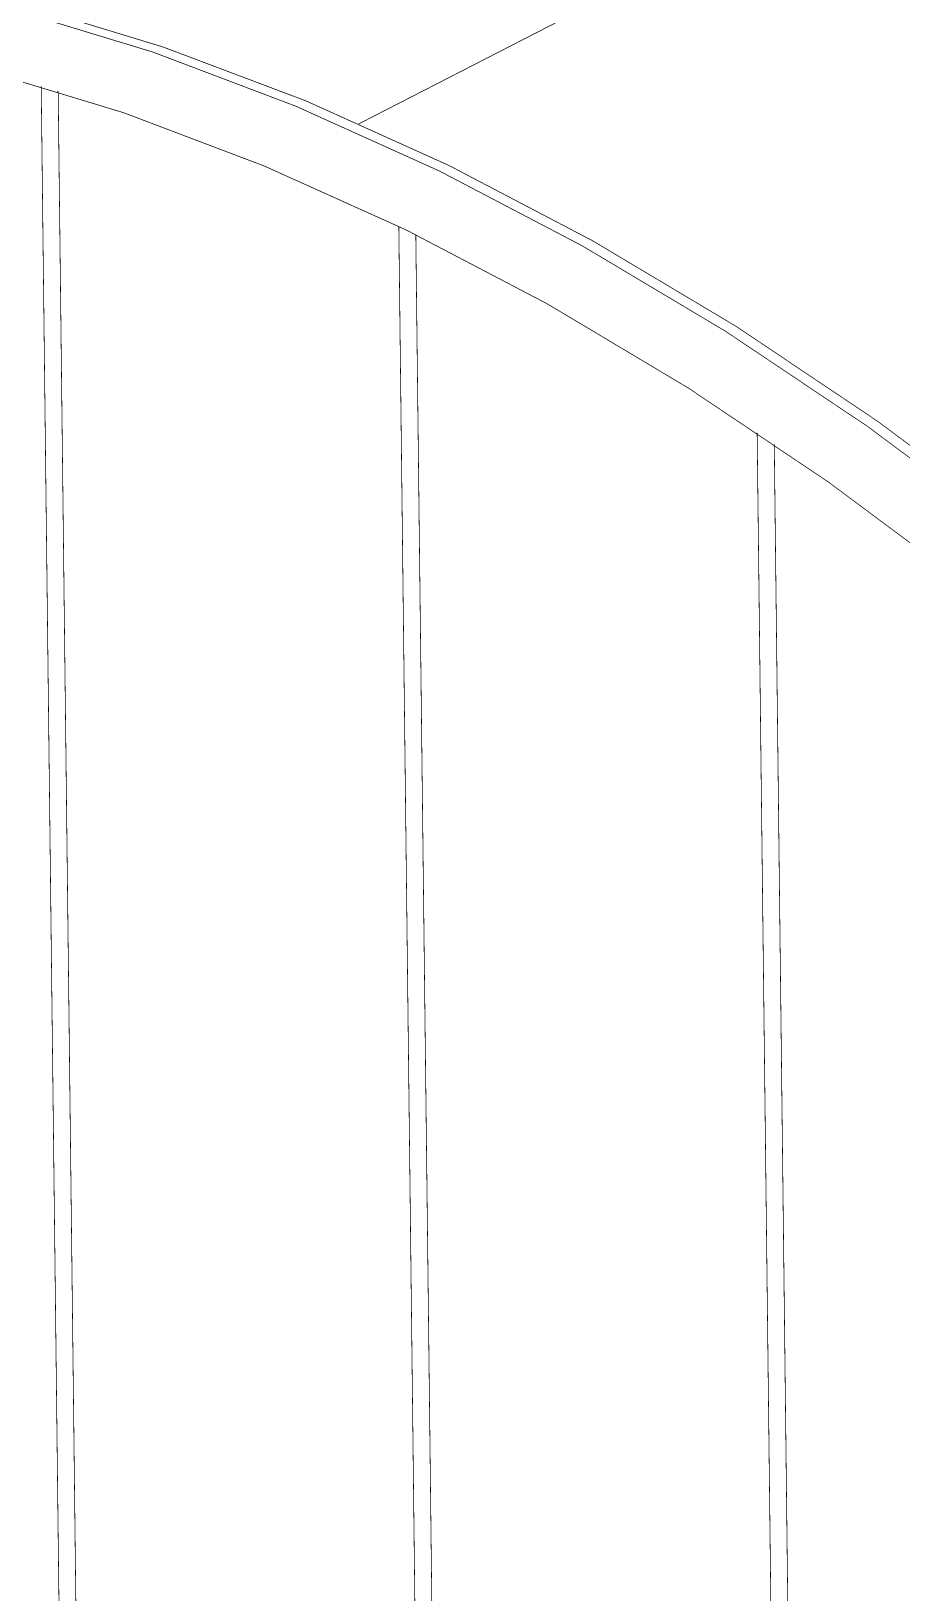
# Model space of a CAD drawing. Header units: inches. Extents: x 0 to 35.2, y -0.7 to 15.9.
# Drawn here: x 17.741 to 18.336, y 2.447 to 3.514 of the extents above; entities that cross this region are included whole.
import ezdxf

# ---------------------------------------------------------------- set-up
doc = ezdxf.new("R2010")
doc.units = ezdxf.units.IN
doc.header["$MEASUREMENT"] = 0
doc.layers.add('Dimensions', color=6, linetype='Continuous')

msp = doc.modelspace()

# ---------------------------------------------------------------- linework, layer by layer
at = {"layer": 'Dimensions'}
for points in [[(17.9651, 3.4504, 0.0005, 0.0005, 0), (18.1549, 3.5478, 0.0005, 0.0005, 0)], [(17.7344, 3.5323, 0.0005, 0.0005, 0), (17.8311, 3.5029, 0.0005, 0.0005, 0)], [(17.7274, 3.5288, 0.0005, 0.0005, 0), (17.8242, 3.4994, 0.0005, 0.0005, 0)], [(17.8242, 3.4994, 0.0005, 0.0005, 0), (17.9217, 3.4625, 0.0005, 0.0005, 0)], [(17.8311, 3.5029, 0.0005, 0.0005, 0), (17.9287, 3.4661, 0.0005, 0.0005, 0)], [(17.7088, 3.4869, 0.0005, 0.0005, 0), (17.8042, 3.458, 0.0005, 0.0005, 0)], [(17.748, 3.4759, 0.0005, 0.0005, 0), (17.766, 1.9382, 0.0005, 0.0005, 0)], [(17.7589, 3.4726, 0.0005, 0.0005, 0), (17.7596, 3.4723, 0.0005, 0.0005, 0)], [(17.7596, 3.4723, 0.0005, 0.0005, 0), (17.7776, 1.9325, 0.0005, 0.0005, 0)], [(17.9287, 3.4661, 0.0005, 0.0005, 0), (18.0266, 3.4219, 0.0005, 0.0005, 0)], [(17.8042, 3.458, 0.0005, 0.0005, 0), (17.9003, 3.4216, 0.0005, 0.0005, 0)], [(17.9217, 3.4625, 0.0005, 0.0005, 0), (18.0197, 3.4183, 0.0005, 0.0005, 0)], [(17.9003, 3.4216, 0.0005, 0.0005, 0), (17.9969, 3.3781, 0.0005, 0.0005, 0)], [(18.0197, 3.4183, 0.0005, 0.0005, 0), (18.1177, 3.367, 0.0005, 0.0005, 0)], [(18.0266, 3.4219, 0.0005, 0.0005, 0), (18.1247, 3.3705, 0.0005, 0.0005, 0)], [(17.9923, 3.3803, 0.0005, 0.0005, 0), (18.0105, 1.819, 0.0005, 0.0005, 0)], [(17.9969, 3.3781, 0.0005, 0.0005, 0), (18.0936, 3.3275, 0.0005, 0.0005, 0)], [(18.0039, 3.3746, 0.0005, 0.0005, 0), (18.0222, 1.8133, 0.0005, 0.0005, 0)], [(18.1247, 3.3705, 0.0005, 0.0005, 0), (18.2225, 3.3122, 0.0005, 0.0005, 0)], [(18.1177, 3.367, 0.0005, 0.0005, 0), (18.2155, 3.3087, 0.0005, 0.0005, 0)], [(18.0936, 3.3275, 0.0005, 0.0005, 0), (18.19, 3.27, 0.0005, 0.0005, 0)], [(18.2155, 3.3087, 0.0005, 0.0005, 0), (18.3127, 3.2436, 0.0005, 0.0005, 0)], [(18.2225, 3.3122, 0.0005, 0.0005, 0), (18.3196, 3.2471, 0.0005, 0.0005, 0)], [(18.19, 3.27, 0.0005, 0.0005, 0), (18.2857, 3.2058, 0.0005, 0.0005, 0)], [(18.3127, 3.2436, 0.0005, 0.0005, 0), (18.4089, 3.1719, 0.0005, 0.0005, 0)], [(18.3196, 3.2471, 0.0005, 0.0005, 0), (18.4158, 3.1755, 0.0005, 0.0005, 0)], [(18.2371, 3.2393, 0.0005, 0.0005, 0), (18.2551, 1.6998, 0.0005, 0.0005, 0)], [(18.2488, 3.2314, 0.0005, 0.0005, 0), (18.2667, 1.6941, 0.0005, 0.0005, 0)], [(18.2857, 3.2058, 0.0005, 0.0005, 0), (18.3806, 3.1352, 0.0005, 0.0005, 0)]]:
    msp.add_lwpolyline(points, format="xyseb", dxfattribs=at)
for points in [[(17.8241, 3.4994, 0.00025, 0.00025, 1), (17.8243, 3.4994, 0.00025, 0.00025, 1)], [(17.8241, 3.4994, 0.00025, 0.00025, 1), (17.8243, 3.4994, 0.00025, 0.00025, 1)], [(17.831, 3.5029, 0.00025, 0.00025, 1), (17.8312, 3.5029, 0.00025, 0.00025, 1)], [(17.831, 3.5029, 0.00025, 0.00025, 1), (17.8312, 3.5029, 0.00025, 0.00025, 1)], [(17.7478, 3.4759, 0.00025, 0.00025, 1), (17.7481, 3.4759, 0.00025, 0.00025, 1)], [(17.7588, 3.4726, 0.00025, 0.00025, 1), (17.759, 3.4726, 0.00025, 0.00025, 1)], [(17.7595, 3.4723, 0.00025, 0.00025, 1), (17.7597, 3.4723, 0.00025, 0.00025, 1)], [(17.7595, 3.4723, 0.00025, 0.00025, 1), (17.7597, 3.4723, 0.00025, 0.00025, 1)], [(17.9285, 3.4661, 0.00025, 0.00025, 1), (17.9288, 3.4661, 0.00025, 0.00025, 1)], [(17.9285, 3.4661, 0.00025, 0.00025, 1), (17.9288, 3.4661, 0.00025, 0.00025, 1)], [(17.8041, 3.458, 0.00025, 0.00025, 1), (17.8043, 3.458, 0.00025, 0.00025, 1)], [(17.8041, 3.458, 0.00025, 0.00025, 1), (17.8043, 3.458, 0.00025, 0.00025, 1)], [(17.9216, 3.4625, 0.00025, 0.00025, 1), (17.9218, 3.4625, 0.00025, 0.00025, 1)], [(17.9216, 3.4625, 0.00025, 0.00025, 1), (17.9218, 3.4625, 0.00025, 0.00025, 1)], [(17.965, 3.4504, 0.00025, 0.00025, 1), (17.9653, 3.4504, 0.00025, 0.00025, 1)], [(17.9002, 3.4216, 0.00025, 0.00025, 1), (17.9005, 3.4216, 0.00025, 0.00025, 1)], [(17.9002, 3.4216, 0.00025, 0.00025, 1), (17.9005, 3.4216, 0.00025, 0.00025, 1)], [(18.0196, 3.4183, 0.00025, 0.00025, 1), (18.0198, 3.4183, 0.00025, 0.00025, 1)], [(18.0196, 3.4183, 0.00025, 0.00025, 1), (18.0198, 3.4183, 0.00025, 0.00025, 1)], [(18.0265, 3.4219, 0.00025, 0.00025, 1), (18.0267, 3.4219, 0.00025, 0.00025, 1)], [(18.0265, 3.4219, 0.00025, 0.00025, 1), (18.0267, 3.4219, 0.00025, 0.00025, 1)], [(17.9921, 3.3803, 0.00025, 0.00025, 1), (17.9924, 3.3803, 0.00025, 0.00025, 1)], [(17.9968, 3.3781, 0.00025, 0.00025, 1), (17.997, 3.3781, 0.00025, 0.00025, 1)], [(17.9968, 3.3781, 0.00025, 0.00025, 1), (17.997, 3.3781, 0.00025, 0.00025, 1)], [(18.0038, 3.3746, 0.00025, 0.00025, 1), (18.004, 3.3746, 0.00025, 0.00025, 1)], [(18.1245, 3.3705, 0.00025, 0.00025, 1), (18.1248, 3.3705, 0.00025, 0.00025, 1)], [(18.1245, 3.3705, 0.00025, 0.00025, 1), (18.1248, 3.3705, 0.00025, 0.00025, 1)], [(18.1176, 3.367, 0.00025, 0.00025, 1), (18.1179, 3.367, 0.00025, 0.00025, 1)], [(18.1176, 3.367, 0.00025, 0.00025, 1), (18.1179, 3.367, 0.00025, 0.00025, 1)], [(18.0934, 3.3275, 0.00025, 0.00025, 1), (18.0937, 3.3275, 0.00025, 0.00025, 1)], [(18.0934, 3.3275, 0.00025, 0.00025, 1), (18.0937, 3.3275, 0.00025, 0.00025, 1)], [(18.2154, 3.3087, 0.00025, 0.00025, 1), (18.2156, 3.3087, 0.00025, 0.00025, 1)], [(18.2154, 3.3087, 0.00025, 0.00025, 1), (18.2156, 3.3087, 0.00025, 0.00025, 1)], [(18.2223, 3.3122, 0.00025, 0.00025, 1), (18.2226, 3.3122, 0.00025, 0.00025, 1)], [(18.2223, 3.3122, 0.00025, 0.00025, 1), (18.2226, 3.3122, 0.00025, 0.00025, 1)], [(18.1898, 3.27, 0.00025, 0.00025, 1), (18.1901, 3.27, 0.00025, 0.00025, 1)], [(18.1898, 3.27, 0.00025, 0.00025, 1), (18.1901, 3.27, 0.00025, 0.00025, 1)], [(18.3126, 3.2436, 0.00025, 0.00025, 1), (18.3128, 3.2436, 0.00025, 0.00025, 1)], [(18.3126, 3.2436, 0.00025, 0.00025, 1), (18.3128, 3.2436, 0.00025, 0.00025, 1)], [(18.3195, 3.2471, 0.00025, 0.00025, 1), (18.3197, 3.2471, 0.00025, 0.00025, 1)], [(18.3195, 3.2471, 0.00025, 0.00025, 1), (18.3197, 3.2471, 0.00025, 0.00025, 1)], [(18.237, 3.2393, 0.00025, 0.00025, 1), (18.2372, 3.2393, 0.00025, 0.00025, 1)], [(18.2486, 3.2314, 0.00025, 0.00025, 1), (18.2489, 3.2314, 0.00025, 0.00025, 1)], [(18.2856, 3.2058, 0.00025, 0.00025, 1), (18.2859, 3.2058, 0.00025, 0.00025, 1)], [(18.2856, 3.2058, 0.00025, 0.00025, 1), (18.2859, 3.2058, 0.00025, 0.00025, 1)]]:
    msp.add_lwpolyline(points, format="xyseb", close=True, dxfattribs=at)

doc.saveas('drawing.dxf')
